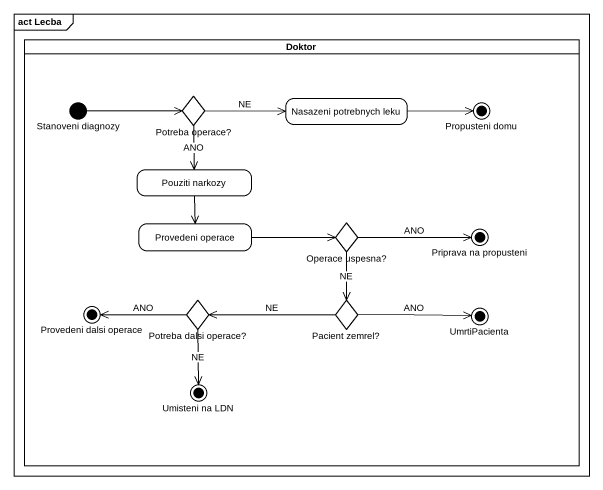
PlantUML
@startuml
mainframe act Lecba
hide empty description
state Doktor <<partition>> {
  state "Stanoveni diagnozy" as Stanoveni_diagnozy <<start>>
  state "Potreba operace?" as Potreba_operace <<choice>>
  state "Nasazeni potrebnych leku" as Nasazeni_potrebnych_leku
  state "Propusteni domu" as Propusteni_domu <<end>>
  state "Pouziti narkozy" as Pouziti_narkozy
  state "Provedeni operace" as Provedeni_operace
  state "Operace uspesna?" as Operace_uspesna <<choice>>
  state "Priprava na propusteni" as Priprava_na_propusteni <<end>>
  state "Provedeni dalsi operace" as Provedeni_dalsi_operace <<end>>
  state "Potreba dalsi operace?" as Potreba_dalsi_operace <<choice>>
  state "Pacient zemrel?" as Pacient_zemrel <<choice>>
  state UmrtiPacienta <<end>>
  state "Umisteni na LDN" as Umisteni_na_LDN <<end>>
}
Stanoveni_diagnozy -right-> Potreba_operace
Potreba_operace -right-> Nasazeni_potrebnych_leku : NE
Potreba_operace --> Pouziti_narkozy : ANO
Nasazeni_potrebnych_leku -right-> Propusteni_domu
Pouziti_narkozy --> Provedeni_operace
Provedeni_operace -right-> Operace_uspesna
Operace_uspesna -right-> Priprava_na_propusteni : ANO
Operace_uspesna --> Pacient_zemrel : NE
Potreba_dalsi_operace -left-> Provedeni_dalsi_operace : ANO
Potreba_dalsi_operace --> Umisteni_na_LDN : NE
Pacient_zemrel -left-> Potreba_dalsi_operace : NE
Pacient_zemrel -right-> UmrtiPacienta : ANO
@enduml
